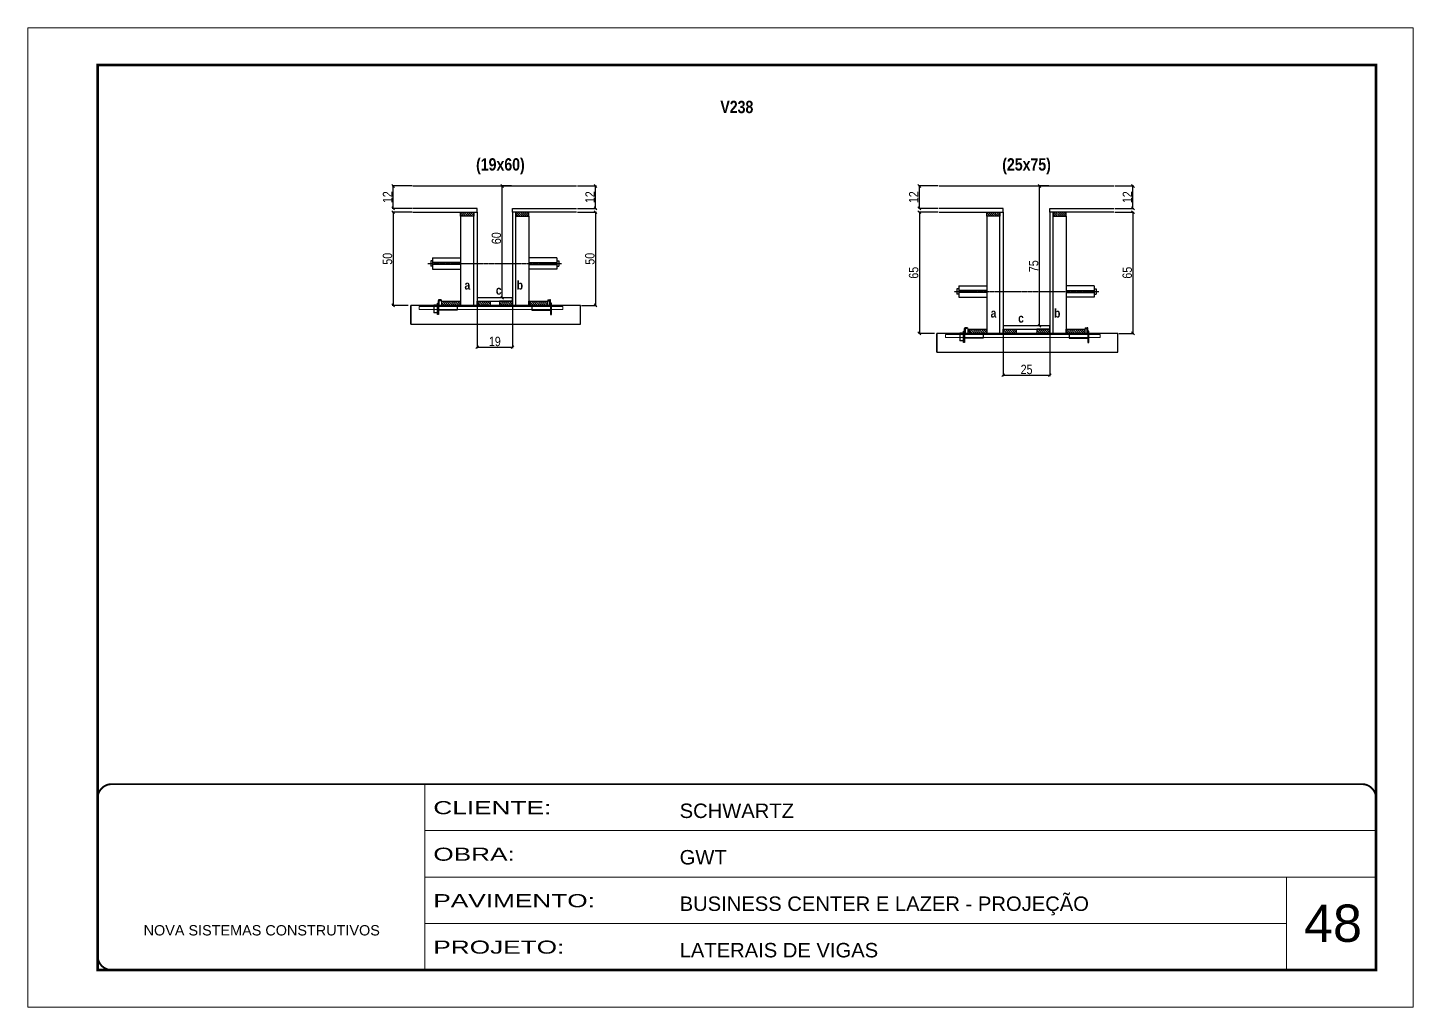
# Model space of a CAD drawing. Extents: x 2603 to 22413, y 1253 to 30260.
# Drawn here: x 7358 to 8843, y 16185 to 17235 of the extents above; entities that cross this region are included whole.
import ezdxf

# ---------------------------------------------------------------- set-up
doc = ezdxf.new("R2010")
doc.units = 0
for name, pattern in [('CONTINUO', [0]), ('DASHED', [0.75, 0.5, -0.25]), ('HIDDEN', [0.375, 0.25, -0.125])]:
    doc.linetypes.add(name, pattern=pattern)
for name, color, linetype in [('barrote', 251, 'Continuous'), ('COTA', 241, 'Continuous'), ('detalhes', 4, 'Continuous'), ('NOMENCLATURA', 7, 'Continuous'), ('Painéis', 200, 'Continuous'), ('presilha', 1, 'Continuous'), ('SARR_2.2x10', 60, 'Continuous'), ('SARR_2.2x7', 40, 'Continuous'), ('SARR_3.5x7', 81, 'Continuous'), ('TENSOR', 3, 'Continuous')]:
    doc.layers.add(name, color=color, linetype=linetype)
for name, color, linetype, lineweight in [('CARIMBO', 255, 'Continuous', 9), ('CONCRETO', 251, 'Continuous', 25), ('Folhas', 255, 'Continuous', 9), ('SARRAFO DE PRESSAO', 251, 'DASHED', 9), ('SCO-___-LAJ', 2, 'Continuous', 0)]:
    doc.layers.add(name, color=color, linetype=linetype, lineweight=lineweight)
doc.styles.add('ARIAL', font='arial.ttf')
doc.styles.add('COTA TECNICA 2X', font='techl___.ttf', dxfattribs={"height": 10})
doc.styles.add('TECNICA', font='techb___.ttf', dxfattribs={"height": 10})
doc.styles.add('Tecnologia', font='')
doc.styles.get('Tecnologia').set_extended_font_data('Forgotten Futurist')
doc.dimstyles.new('SECAO', dxfattribs={"dimscale": 0.333333, "dimtxt": 5, "dimasz": 9, "dimexe": 3, "dimexo": 3, "dimgap": 3, "dimtad": 1, "dimdec": 1, "dimlfac": 0.5, "dimzin": 12, "dimdsep": 46, "dimtxsty": 'COTA TECNICA 2X', "dimblk1": 'OBLIQUE', "dimblk2": 'OBLIQUE', "dimsah": 1, "dimcen": 0.9, "dimclrd": 4, "dimclre": 4, "dimclrt": 240, "dimadec": 1, "dimazin": 3, "dimtfac": 1, "dimtdec": 1, "dimtmove": 0, "dimatfit": 3, "dimfxl": 1, "dimtolj": 1, "dimtzin": 12, "dimarcsym": 0})

# ---------------------------------------------------------------- blocks, each defined once
blk = doc.blocks.new('9999999999')
at = {"color": 30, "linetype": 'CONTINUO'}
for p, q in [((98564.6, 34230.2), (98564.6, 34429.4)), ((98564.6, 34379.6), (99584, 34379.6)), ((98564.6, 34329.8), (99488, 34329.8)), ((99584, 34329.8), (99488, 34329.8)), ((99488, 34329.8), (99488, 34230.2)), ((98564.6, 34280), (99488, 34280))]:
    blk.add_line(p, q, dxfattribs=at)
at = {"color": 30, "linetype": 'CONTINUO', "const_width": 2}
blk.add_lwpolyline([(99584, 34230.2), (99584, 34414.4, 0.414214), (99569, 34429.4), (98229, 34429.4, 0.414214), (98214, 34414.4), (98214, 34245.2, 0.414214), (98229, 34230.2), (99584, 34230.2)], format="xyb", dxfattribs=at)
at = {"layer": 'Folhas'}
blk.add_lwpolyline([(98139, 34190.2), (99624, 34190.2), (99624, 35240.2), (98139, 35240.2)], close=True, dxfattribs=at)
at = {"layer": 'Folhas', "color": 30, "const_width": 3}
blk.add_lwpolyline([(98214, 34230.2), (99584, 34230.2), (99584, 35200.2), (98214, 35200.2)], close=True, dxfattribs=at)
at = {"color": 7, "linetype": 'Continuous', "ltscale": 5, "style": 'ARIAL'}
for s, height, p in [('SCHWARTZ', 15.48, (98837.7, 34393.1)), ('GWT', 15.48, (98837.7, 34343.3)), ('BUSINESS CENTER E LAZER - PROJEÇÃO', 15.483, (98837.7, 34293.5)), ('NOVA SISTEMAS CONSTRUTIVOS', 11.059, (98263.2, 34267.2)), ('LATERAIS DE VIGAS', 15.483, (98837.7, 34243.7))]:
    blk.add_text(s, height=height, dxfattribs=at).set_placement(p)
at = {"layer": 'Folhas', "color": 7, "style": 'Tecnologia', "width": 1.5}
for s, p in [('CLIENTE:', (98573.7, 34397.2)), ('OBRA:', (98573.7, 34347.3)), ('PAVIMENTO:', (98573.7, 34297.5)), ('PROJETO:', (98573.7, 34247.7))]:
    blk.add_text(s, height=14, dxfattribs=at).set_placement(p)
blk = doc.blocks.new('PRESILHA METÁLICA 1')
at = {"layer": 'presilha'}
for p, q in [((0, 13), (6, 13)), ((0, 13), (0, 0)), ((6, 0), (0, 0)), ((6, 15.5), (7.5, 15.5)), ((6, -2.5), (6, 15.5)), ((6, 13), (6, 0)), ((7.5, 10.6), (7.5, 19.9)), ((7.5, 15.5), (7.5, -2.5)), ((37.5, 4.1), (7.5, 4.1)), ((12, 21), (8.6, 21)), ((9, 11.6), (9, 18.9)), ((12, 19.5), (9.6, 19.5)), ((37.5, 11), (9.6, 11)), ((12, 21), (12, 19.5)), ((37.5, 11), (37.5, 4.1)), ((7.5, -2.5), (6, -2.5))]:
    blk.add_line(p, q, dxfattribs=at)
for centre, radius, start, end in [((8.6, 19.9), 1.14, 90, 180), ((9.6, 18.9), 0.57, 90, 180), ((9.6, 11.6), 0.57, 180, 270)]:
    blk.add_arc(centre, radius, start, end, dxfattribs=at)
blk = doc.blocks.new('PRESILHA METÁLICA 2')
at = {"layer": 'presilha'}
for p, q in [((-5.2, 23.5), (-5.2, 22)), ((-5.2, 23.5), (-1.9, 23.5)), ((-0.8, 14.6), (-0.8, 22.4)), ((-30.8, 13.5), (-30.8, 6.6)), ((-30.8, 13.5), (-2.8, 13.5)), ((-30.8, 6.6), (-0.8, 6.6)), ((-5.2, 22), (-2.8, 22)), ((-2.2, 14.1), (-2.2, 21.4)), ((0.8, 18), (-0.8, 18)), ((-0.8, 18), (-0.8, 0)), ((-0.8, 0), (0.8, 0)), ((0.8, 0), (0.8, 18))]:
    blk.add_line(p, q, dxfattribs=at)
for centre, radius, start, end in [((-1.9, 22.4), 1.14, 0, 90), ((-2.8, 21.4), 0.57, 0, 90), ((-2.8, 14.1), 0.57, 270, 0)]:
    blk.add_arc(centre, radius, start, end, dxfattribs=at)
blk = doc.blocks.new('_Oblique')
at = {"color": 0, "linetype": 'ByBlock', "lineweight": -2}
blk.add_line((-0.5, -0.5), (0.5, 0.5), dxfattribs=at)
blk = doc.blocks.new('*D300')
at = {"layer": 'COTA', "color": 4, "lineweight": -2, "transparency": 16777216}
for p, q in [((7947.3, 17037.2), (7967.6, 17037.2)), ((7966.6, 17037.2), (7966.6, 16937.2)), ((7951.4, 16937.2), (7967.6, 16937.2))]:
    blk.add_line(p, q, dxfattribs=at)
at = {"layer": 'Defpoints', "color": 0, "transparency": 16777216}
for p in [(7946.3, 17037.2), (7950.4, 16937.2), (7966.6, 16937.2)]:
    blk.add_point(p, dxfattribs=at)
at = {"layer": 'COTA', "color": 4, "lineweight": -2, "transparency": 16777216, "xscale": 3, "yscale": 3, "zscale": 3}
for p, rotation in [((7966.6, 17037.2), 90), ((7966.6, 16937.2), 270)]:
    blk.add_blockref('_Oblique', p, dxfattribs=dict(at, rotation=rotation))
at = {"layer": 'COTA', "color": 240, "transparency": 16777216, "insert": (7960.5, 16987.2), "char_height": 10, "attachment_point": 5, "rotation": 90, "style": 'COTA TECNICA 2X'}
blk.add_mtext('\\A1;50', dxfattribs=at)
blk = doc.blocks.new('*D301')
at = {"layer": 'COTA', "color": 4, "lineweight": -2, "transparency": 16777216}
for p, q in [((7947.3, 17065.2), (7967.6, 17065.2)), ((7966.6, 17041.2), (7966.6, 17065.2)), ((7947.3, 17041.2), (7967.6, 17041.2))]:
    blk.add_line(p, q, dxfattribs=at)
at = {"layer": 'Defpoints', "color": 0, "transparency": 16777216}
for p in [(7946.3, 17065.2), (7966.6, 17065.2), (7946.3, 17041.2)]:
    blk.add_point(p, dxfattribs=at)
at = {"layer": 'COTA', "color": 4, "lineweight": -2, "transparency": 16777216, "xscale": 3, "yscale": 3, "zscale": 3}
for p, rotation in [((7966.6, 17065.2), 90), ((7966.6, 17041.2), 270)]:
    blk.add_blockref('_Oblique', p, dxfattribs=dict(at, rotation=rotation))
at = {"layer": 'COTA', "color": 240, "transparency": 16777216, "insert": (7960.6, 17053.2), "char_height": 10, "attachment_point": 5, "rotation": 90, "style": 'COTA TECNICA 2X'}
blk.add_mtext('\\A1;12', dxfattribs=at)
blk = doc.blocks.new('*D302')
at = {"layer": 'COTA', "color": 4, "lineweight": -2, "transparency": 16777216}
for p, q in [((7769.9, 17037.2), (7748.7, 17037.2)), ((7749.7, 17037.2), (7749.7, 16937.2)), ((7765.8, 16937.2), (7748.7, 16937.2))]:
    blk.add_line(p, q, dxfattribs=at)
at = {"layer": 'Defpoints', "color": 0, "transparency": 16777216}
for p in [(7770.9, 17037.2), (7749.7, 16937.2), (7766.8, 16937.2)]:
    blk.add_point(p, dxfattribs=at)
at = {"layer": 'COTA', "color": 4, "lineweight": -2, "transparency": 16777216, "xscale": 3, "yscale": 3, "zscale": 3}
for p, rotation in [((7749.7, 17037.2), 90), ((7749.7, 16937.2), 270)]:
    blk.add_blockref('_Oblique', p, dxfattribs=dict(at, rotation=rotation))
at = {"layer": 'COTA', "color": 240, "transparency": 16777216, "insert": (7743.6, 16987.2), "char_height": 10, "attachment_point": 5, "rotation": 90, "style": 'COTA TECNICA 2X'}
blk.add_mtext('\\A1;50', dxfattribs=at)
blk = doc.blocks.new('*D1581')
at = {"layer": 'COTA', "color": 4, "lineweight": -2, "transparency": 16777216}
for p, q in [((7876.6, 17065.2), (7865.4, 17065.2)), ((7866.4, 16945.2), (7866.4, 17065.2)), ((7876.6, 16945.2), (7865.4, 16945.2))]:
    blk.add_line(p, q, dxfattribs=at)
at = {"layer": 'Defpoints', "color": 0, "transparency": 16777216}
for p in [(7866.4, 17065.2), (7877.6, 17065.2), (7877.6, 16945.2)]:
    blk.add_point(p, dxfattribs=at)
at = {"layer": 'COTA', "color": 4, "lineweight": -2, "transparency": 16777216, "xscale": 3, "yscale": 3, "zscale": 3}
for p, rotation in [((7866.4, 17065.2), 90), ((7866.4, 16945.2), 270)]:
    blk.add_blockref('_Oblique', p, dxfattribs=dict(at, rotation=rotation))
at = {"layer": 'COTA', "color": 240, "transparency": 16777216, "insert": (7860.3, 17009.2), "char_height": 10, "attachment_point": 5, "rotation": 90, "style": 'COTA TECNICA 2X'}
blk.add_mtext('\\A1;60', dxfattribs=at)
blk = doc.blocks.new('*D1582')
at = {"layer": 'COTA', "color": 4, "lineweight": -2, "transparency": 16777216}
for p, q in [((7769.9, 17065.2), (7748.7, 17065.2)), ((7749.7, 17041.2), (7749.7, 17065.2)), ((7769.9, 17041.2), (7748.7, 17041.2))]:
    blk.add_line(p, q, dxfattribs=at)
at = {"layer": 'Defpoints', "color": 0, "transparency": 16777216}
for p in [(7749.7, 17065.2), (7770.9, 17065.2), (7770.9, 17041.2)]:
    blk.add_point(p, dxfattribs=at)
at = {"layer": 'COTA', "color": 4, "lineweight": -2, "transparency": 16777216, "xscale": 3, "yscale": 3, "zscale": 3}
for p, rotation in [((7749.7, 17065.2), 90), ((7749.7, 17041.2), 270)]:
    blk.add_blockref('_Oblique', p, dxfattribs=dict(at, rotation=rotation))
at = {"layer": 'COTA', "color": 240, "transparency": 16777216, "insert": (7743.6, 17053.2), "char_height": 10, "attachment_point": 5, "rotation": 90, "style": 'COTA TECNICA 2X'}
blk.add_mtext('\\A1;12', dxfattribs=at)
blk = doc.blocks.new('*D1583')
at = {"layer": 'COTA', "color": 4, "lineweight": -2, "transparency": 16777216}
for p, q in [((7839.6, 16936.2), (7839.6, 16891.4)), ((7877.6, 16936.2), (7877.6, 16891.4)), ((7839.6, 16892.4), (7877.6, 16892.4))]:
    blk.add_line(p, q, dxfattribs=at)
at = {"layer": 'Defpoints', "color": 0, "transparency": 16777216}
for p in [(7839.6, 16937.2), (7877.6, 16937.2), (7877.6, 16892.4)]:
    blk.add_point(p, dxfattribs=at)
at = {"layer": 'COTA', "color": 4, "lineweight": -2, "transparency": 16777216, "xscale": 3, "yscale": 3, "zscale": 3, "rotation": 180}
blk.add_blockref('_Oblique', (7839.6, 16892.4), dxfattribs=at)
at = {"layer": 'COTA', "color": 4, "lineweight": -2, "transparency": 16777216, "xscale": 3, "yscale": 3, "zscale": 3}
blk.add_blockref('_Oblique', (7877.6, 16892.4), dxfattribs=at)
at = {"layer": 'COTA', "color": 240, "transparency": 16777216, "insert": (7858.6, 16898.5), "char_height": 10, "attachment_point": 5, "style": 'COTA TECNICA 2X'}
blk.add_mtext('\\A1;19', dxfattribs=at)
blk = doc.blocks.new('*D303')
at = {"layer": 'COTA', "color": 4, "lineweight": -2, "transparency": 16777216}
for p, q in [((8523.2, 17037.2), (8543.5, 17037.2)), ((8542.5, 17037.2), (8542.5, 16907.2)), ((8527.3, 16907.2), (8543.5, 16907.2))]:
    blk.add_line(p, q, dxfattribs=at)
at = {"layer": 'Defpoints', "color": 0, "transparency": 16777216}
for p in [(8522.2, 17037.2), (8526.3, 16907.2), (8542.5, 16907.2)]:
    blk.add_point(p, dxfattribs=at)
at = {"layer": 'COTA', "color": 4, "lineweight": -2, "transparency": 16777216, "xscale": 3, "yscale": 3, "zscale": 3}
for p, rotation in [((8542.5, 17037.2), 90), ((8542.5, 16907.2), 270)]:
    blk.add_blockref('_Oblique', p, dxfattribs=dict(at, rotation=rotation))
at = {"layer": 'COTA', "color": 240, "transparency": 16777216, "insert": (8536.4, 16972.2), "char_height": 10, "attachment_point": 5, "rotation": 90, "style": 'COTA TECNICA 2X'}
blk.add_mtext('\\A1;65', dxfattribs=at)
blk = doc.blocks.new('*D304')
at = {"layer": 'COTA', "color": 4, "lineweight": -2, "transparency": 16777216}
for p, q in [((8523.2, 17065.2), (8543.5, 17065.2)), ((8542.5, 17041.2), (8542.5, 17065.2)), ((8523.2, 17041.2), (8543.5, 17041.2))]:
    blk.add_line(p, q, dxfattribs=at)
at = {"layer": 'Defpoints', "color": 0, "transparency": 16777216}
for p in [(8522.2, 17065.2), (8542.5, 17065.2), (8522.2, 17041.2)]:
    blk.add_point(p, dxfattribs=at)
at = {"layer": 'COTA', "color": 4, "lineweight": -2, "transparency": 16777216, "xscale": 3, "yscale": 3, "zscale": 3}
for p, rotation in [((8542.5, 17065.2), 90), ((8542.5, 17041.2), 270)]:
    blk.add_blockref('_Oblique', p, dxfattribs=dict(at, rotation=rotation))
at = {"layer": 'COTA', "color": 240, "transparency": 16777216, "insert": (8536.5, 17053.2), "char_height": 10, "attachment_point": 5, "rotation": 90, "style": 'COTA TECNICA 2X'}
blk.add_mtext('\\A1;12', dxfattribs=at)
blk = doc.blocks.new('*D305')
at = {"layer": 'COTA', "color": 4, "lineweight": -2, "transparency": 16777216}
for p, q in [((8333.8, 17037.2), (8312.6, 17037.2)), ((8313.6, 17037.2), (8313.6, 16907.2)), ((8329.7, 16907.2), (8312.6, 16907.2))]:
    blk.add_line(p, q, dxfattribs=at)
at = {"layer": 'Defpoints', "color": 0, "transparency": 16777216}
for p in [(8334.8, 17037.2), (8313.6, 16907.2), (8330.7, 16907.2)]:
    blk.add_point(p, dxfattribs=at)
at = {"layer": 'COTA', "color": 4, "lineweight": -2, "transparency": 16777216, "xscale": 3, "yscale": 3, "zscale": 3}
for p, rotation in [((8313.6, 17037.2), 90), ((8313.6, 16907.2), 270)]:
    blk.add_blockref('_Oblique', p, dxfattribs=dict(at, rotation=rotation))
at = {"layer": 'COTA', "color": 240, "transparency": 16777216, "insert": (8307.5, 16972.2), "char_height": 10, "attachment_point": 5, "rotation": 90, "style": 'COTA TECNICA 2X'}
blk.add_mtext('\\A1;65', dxfattribs=at)
blk = doc.blocks.new('*D1584')
at = {"layer": 'COTA', "color": 4, "lineweight": -2, "transparency": 16777216}
for p, q in [((8452.5, 17065.2), (8441.3, 17065.2)), ((8442.3, 16915.2), (8442.3, 17065.2)), ((8452.5, 16915.2), (8441.3, 16915.2))]:
    blk.add_line(p, q, dxfattribs=at)
at = {"layer": 'Defpoints', "color": 0, "transparency": 16777216}
for p in [(8442.3, 17065.2), (8453.5, 17065.2), (8453.5, 16915.2)]:
    blk.add_point(p, dxfattribs=at)
at = {"layer": 'COTA', "color": 4, "lineweight": -2, "transparency": 16777216, "xscale": 3, "yscale": 3, "zscale": 3}
for p, rotation in [((8442.3, 17065.2), 90), ((8442.3, 16915.2), 270)]:
    blk.add_blockref('_Oblique', p, dxfattribs=dict(at, rotation=rotation))
at = {"layer": 'COTA', "color": 240, "transparency": 16777216, "insert": (8436.2, 16979.2), "char_height": 10, "attachment_point": 5, "rotation": 90, "style": 'COTA TECNICA 2X'}
blk.add_mtext('\\A1;75', dxfattribs=at)
blk = doc.blocks.new('*D1585')
at = {"layer": 'COTA', "color": 4, "lineweight": -2, "transparency": 16777216}
for p, q in [((8333.8, 17065.2), (8312.6, 17065.2)), ((8313.6, 17041.2), (8313.6, 17065.2)), ((8333.8, 17041.2), (8312.6, 17041.2))]:
    blk.add_line(p, q, dxfattribs=at)
at = {"layer": 'Defpoints', "color": 0, "transparency": 16777216}
for p in [(8313.6, 17065.2), (8334.8, 17065.2), (8334.8, 17041.2)]:
    blk.add_point(p, dxfattribs=at)
at = {"layer": 'COTA', "color": 4, "lineweight": -2, "transparency": 16777216, "xscale": 3, "yscale": 3, "zscale": 3}
for p, rotation in [((8313.6, 17065.2), 90), ((8313.6, 17041.2), 270)]:
    blk.add_blockref('_Oblique', p, dxfattribs=dict(at, rotation=rotation))
at = {"layer": 'COTA', "color": 240, "transparency": 16777216, "insert": (8307.5, 17053.2), "char_height": 10, "attachment_point": 5, "rotation": 90, "style": 'COTA TECNICA 2X'}
blk.add_mtext('\\A1;12', dxfattribs=at)
blk = doc.blocks.new('*D1586')
at = {"layer": 'COTA', "color": 4, "lineweight": -2, "transparency": 16777216}
for p, q in [((8403.5, 16906.2), (8403.5, 16861.4)), ((8453.5, 16906.2), (8453.5, 16861.4)), ((8403.5, 16862.4), (8453.5, 16862.4))]:
    blk.add_line(p, q, dxfattribs=at)
at = {"layer": 'Defpoints', "color": 0, "transparency": 16777216}
for p in [(8403.5, 16907.2), (8453.5, 16907.2), (8453.5, 16862.4)]:
    blk.add_point(p, dxfattribs=at)
at = {"layer": 'COTA', "color": 4, "lineweight": -2, "transparency": 16777216, "xscale": 3, "yscale": 3, "zscale": 3, "rotation": 180}
blk.add_blockref('_Oblique', (8403.5, 16862.4), dxfattribs=at)
at = {"layer": 'COTA', "color": 4, "lineweight": -2, "transparency": 16777216, "xscale": 3, "yscale": 3, "zscale": 3}
blk.add_blockref('_Oblique', (8453.5, 16862.4), dxfattribs=at)
at = {"layer": 'COTA', "color": 240, "transparency": 16777216, "insert": (8428.5, 16868.5), "char_height": 10, "attachment_point": 5, "style": 'COTA TECNICA 2X'}
blk.add_mtext('\\A1;25', dxfattribs=at)

msp = doc.modelspace()

# ---------------------------------------------------------------- hatches: boundary and pattern name
at = {"layer": 'SARR_2.2x10'}
h = msp.add_hatch(dxfattribs=at)
h.set_pattern_fill('ANSI31', color=256, scale=0.5, angle=90)
h.set_pattern_definition([(135, (40995.5168, -106574.9418), (-1.122532015, -1.122532015), [])])
h.paths.add_polyline_path([(7801.98, 16941.63), (7801.98, 16937.23), (7821.98, 16937.23), (7821.98, 16941.63)])
h = msp.add_hatch(dxfattribs=at)
h.set_pattern_fill('ANSI31', color=256, scale=0.5, angle=90)
h.set_pattern_definition([(135, (41088.7168, -106574.9418), (-1.122532015, -1.122532015), [])])
h.paths.add_polyline_path([(7895.18, 16941.63), (7895.18, 16937.23), (7915.18, 16937.23), (7915.18, 16941.63)])
h = msp.add_hatch(dxfattribs=at)
h.set_pattern_fill('ANSI31', color=256, scale=0.5, angle=90)
h.set_pattern_definition([(135, (41559.4267, -106604.9418), (-1.122532015, -1.122532015), [])])
h.paths.add_polyline_path([(8365.89, 16911.63), (8365.89, 16907.23), (8385.89, 16907.23), (8385.89, 16911.63)])
h = msp.add_hatch(dxfattribs=at)
h.set_pattern_fill('ANSI31', color=256, scale=0.5, angle=90)
h.set_pattern_definition([(135, (41664.6267, -106604.9418), (-1.122532015, -1.122532015), [])])
h.paths.add_polyline_path([(8471.09, 16911.63), (8471.09, 16907.23), (8491.09, 16907.23), (8491.09, 16911.63)])
at = {"layer": 'SARR_2.2x7'}
h = msp.add_hatch(dxfattribs=at)
h.set_pattern_fill('ANSI31', color=256, scale=0.5, angle=90)
h.set_pattern_definition([(135, (40989.5168, -106479.3418), (-1.122532015, -1.122532015), [])])
h.paths.add_polyline_path([(7835.98, 17037.23), (7835.98, 17032.83), (7821.98, 17032.83), (7821.98, 17037.23)])
h = msp.add_hatch(dxfattribs=at)
h.set_pattern_fill('ANSI31', color=256, scale=0.5, angle=90)
h.set_pattern_definition([(135, (41009.5168, -106479.3418), (-1.122532015, -1.122532015), [])])
h.paths.add_polyline_path([(7881.18, 17037.23), (7881.18, 17032.83), (7895.18, 17032.83), (7895.18, 17037.23)])
h = msp.add_hatch(dxfattribs=at)
h.set_pattern_fill('ANSI31', color=256, scale=0.5, angle=90)
h.set_pattern_definition([(135, (41553.4267, -106479.3418), (-1.122532015, -1.122532015), [])])
h.paths.add_polyline_path([(8399.89, 17037.23), (8399.89, 17032.83), (8385.89, 17032.83), (8385.89, 17037.23)])
h = msp.add_hatch(dxfattribs=at)
h.set_pattern_fill('ANSI31', color=256, scale=0.5, angle=90)
h.set_pattern_definition([(135, (41585.4267, -106479.3418), (-1.122532015, -1.122532015), [])])
h.paths.add_polyline_path([(8457.09, 17037.23), (8457.09, 17032.83), (8471.09, 17032.83), (8471.09, 17037.23)])
h = msp.add_hatch(dxfattribs=at)
h.set_pattern_fill('ANSI31', color=256, scale=0.5, angle=90)
h.set_pattern_definition([(135, (41075.1168, -106574.9418), (-1.122532015, -1.122532015), [])])
h.paths.add_polyline_path([(7853.58, 16937.23), (7853.58, 16941.63), (7839.58, 16941.63), (7839.58, 16937.23)])
h = msp.add_hatch(dxfattribs=at)
h.set_pattern_fill('ANSI31', color=256, scale=0.5, angle=90)
h.set_pattern_definition([(135, (41013.1168, -106574.9418), (-1.122532015, -1.122532015), [])])
h.paths.add_polyline_path([(7863.58, 16937.23), (7863.58, 16941.63), (7877.58, 16941.63), (7877.58, 16937.23)])
h = msp.add_hatch(dxfattribs=at)
h.set_pattern_fill('ANSI31', color=256, scale=0.5, angle=90)
h.set_pattern_definition([(135, (41639.0267, -106604.9418), (-1.122532015, -1.122532015), [])])
h.paths.add_polyline_path([(8417.49, 16907.23), (8417.49, 16911.63), (8403.49, 16911.63), (8403.49, 16907.23)])
h = msp.add_hatch(dxfattribs=at)
h.set_pattern_fill('ANSI31', color=256, scale=0.5, angle=90)
h.set_pattern_definition([(135, (41589.0267, -106604.9418), (-1.122532015, -1.122532015), [])])
h.paths.add_polyline_path([(8439.49, 16907.23), (8439.49, 16911.63), (8453.49, 16911.63), (8453.49, 16907.23)])

# ---------------------------------------------------------------- linework, layer by layer
at = {"ltscale": 3}
for p, q in [((7789.98, 16985.08), (7789.98, 16979.08)), ((7791.98, 16985.08), (7789.98, 16985.08)), ((7791.98, 16979.08), (7789.98, 16979.08)), ((7791.98, 16988.08), (7791.98, 16976.08)), ((7791.98, 16988.08), (7821.98, 16988.08)), ((7821.98, 16983.08), (7791.98, 16983.08)), ((7821.98, 16981.08), (7791.98, 16981.08)), ((7791.98, 16976.08), (7821.98, 16976.08)), ((7925.18, 16988.08), (7895.18, 16988.08)), ((7895.18, 16983.08), (7925.18, 16983.08)), ((7895.18, 16981.08), (7925.18, 16981.08)), ((7925.18, 16976.08), (7895.18, 16976.08)), ((7925.18, 16988.08), (7925.18, 16976.08)), ((7925.18, 16985.08), (7927.18, 16985.08)), ((7925.18, 16979.08), (7927.18, 16979.08)), ((7927.18, 16985.08), (7927.18, 16979.08)), ((8353.89, 16955.08), (8353.89, 16949.08)), ((8355.89, 16955.08), (8353.89, 16955.08)), ((8355.89, 16949.08), (8353.89, 16949.08)), ((8355.89, 16958.08), (8355.89, 16946.08)), ((8355.89, 16958.08), (8385.89, 16958.08)), ((8385.89, 16953.08), (8355.89, 16953.08)), ((8385.89, 16951.08), (8355.89, 16951.08)), ((8355.89, 16946.08), (8385.89, 16946.08)), ((8501.09, 16958.08), (8471.09, 16958.08)), ((8471.09, 16953.08), (8501.09, 16953.08)), ((8471.09, 16951.08), (8501.09, 16951.08)), ((8501.09, 16946.08), (8471.09, 16946.08)), ((8501.09, 16958.08), (8501.09, 16946.08)), ((8501.09, 16955.08), (8503.09, 16955.08)), ((8501.09, 16949.08), (8503.09, 16949.08)), ((8503.09, 16955.08), (8503.09, 16949.08))]:
    msp.add_line(p, q, dxfattribs=at)
at = {"layer": 'barrote'}
for points in [[(7768.52, 16917.23), (7950.44, 16917.23), (7950.44, 16937.23), (7768.52, 16937.23)], [(8332.43, 16887.23), (8526.35, 16887.23), (8526.35, 16907.23), (8332.43, 16907.23)]]:
    msp.add_lwpolyline(points, close=True, dxfattribs=at)
at = {"layer": 'CONCRETO', "linetype": 'Continuous'}
for p, q in [((7770.88, 17065.23), (7946.28, 17065.23)), ((8334.79, 17065.23), (8522.19, 17065.23))]:
    msp.add_line(p, q, dxfattribs=at)
at = {"layer": 'detalhes', "color": 250}
for p, q in [((7768.52, 16917.23), (7768.52, 16937.23)), ((8332.43, 16887.23), (8332.43, 16907.23))]:
    msp.add_line(p, q, dxfattribs=at)
at = {"layer": 'Painéis', "linetype": 'Continuous', "elevation": 0}
for points in [[(7770.88, 17037.23), (7839.58, 17037.23), (7839.58, 17041.23), (7770.88, 17041.23)], [(7946.28, 17037.23), (7877.58, 17037.23), (7877.58, 17041.23), (7946.28, 17041.23)], [(8334.79, 17037.23), (8403.49, 17037.23), (8403.49, 17041.23), (8334.79, 17041.23)], [(8522.19, 17037.23), (8453.49, 17037.23), (8453.49, 17041.23), (8522.19, 17041.23)]]:
    msp.add_lwpolyline(points, dxfattribs=at)
at = {"layer": 'Painéis', "linetype": 'Continuous'}
for points in [[(7835.98, 16937.23), (7835.98, 17037.23), (7839.58, 17037.23), (7839.58, 16937.23)], [(7881.18, 16937.23), (7881.18, 17037.23), (7877.58, 17037.23), (7877.58, 16937.23)], [(8399.89, 16907.23), (8399.89, 17037.23), (8403.49, 17037.23), (8403.49, 16907.23)], [(8457.09, 16907.23), (8457.09, 17037.23), (8453.49, 17037.23), (8453.49, 16907.23)], [(7877.58, 16945.23), (7839.58, 16945.23), (7839.58, 16941.63), (7877.58, 16941.63)], [(8453.49, 16915.23), (8403.49, 16915.23), (8403.49, 16911.63), (8453.49, 16911.63)]]:
    msp.add_lwpolyline(points, close=True, dxfattribs=at)
at = {"layer": 'SARR_2.2x10'}
for points in [[(7801.98, 16941.63), (7821.98, 16941.63), (7821.98, 16937.23), (7801.98, 16937.23)], [(7895.18, 16941.63), (7915.18, 16941.63), (7915.18, 16937.23), (7895.18, 16937.23)], [(8365.89, 16911.63), (8385.89, 16911.63), (8385.89, 16907.23), (8365.89, 16907.23)], [(8471.09, 16911.63), (8491.09, 16911.63), (8491.09, 16907.23), (8471.09, 16907.23)]]:
    msp.add_lwpolyline(points, close=True, dxfattribs=at)
at = {"layer": 'SARR_2.2x7', "elevation": 0}
for points in [[(7821.98, 17037.23), (7835.98, 17037.23), (7835.98, 17032.83), (7821.98, 17032.83)], [(7895.18, 17037.23), (7881.18, 17037.23), (7881.18, 17032.83), (7895.18, 17032.83)], [(8385.89, 17037.23), (8399.89, 17037.23), (8399.89, 17032.83), (8385.89, 17032.83)], [(8471.09, 17037.23), (8457.09, 17037.23), (8457.09, 17032.83), (8471.09, 17032.83)]]:
    msp.add_lwpolyline(points, close=True, dxfattribs=at)
at = {"layer": 'SARR_2.2x7'}
for points in [[(7839.58, 16941.63), (7853.58, 16941.63), (7853.58, 16937.23), (7839.58, 16937.23)], [(7877.58, 16941.63), (7863.58, 16941.63), (7863.58, 16937.23), (7877.58, 16937.23)], [(8403.49, 16911.63), (8417.49, 16911.63), (8417.49, 16907.23), (8403.49, 16907.23)], [(8453.49, 16911.63), (8439.49, 16911.63), (8439.49, 16907.23), (8453.49, 16907.23)]]:
    msp.add_lwpolyline(points, close=True, dxfattribs=at)
at = {"layer": 'SARR_3.5x7'}
for points in [[(7835.98, 17032.83), (7821.98, 17032.83), (7821.98, 16937.23), (7835.98, 16937.23)], [(7881.18, 17032.83), (7895.18, 17032.83), (7895.18, 16937.23), (7881.18, 16937.23)], [(8399.89, 17032.83), (8385.89, 17032.83), (8385.89, 16907.23), (8399.89, 16907.23)], [(8457.09, 17032.83), (8471.09, 17032.83), (8471.09, 16907.23), (8457.09, 16907.23)]]:
    msp.add_lwpolyline(points, close=True, dxfattribs=at)
at = {"layer": 'SCO-___-LAJ', "color": 1}
for points in [[(7777.53, 16935.89), (7931.31, 16935.89), (7931.31, 16932.69), (7777.53, 16932.69)], [(8341.44, 16905.89), (8507.22, 16905.89), (8507.22, 16902.69), (8341.44, 16902.69)]]:
    msp.add_lwpolyline(points, close=True, dxfattribs=at)
at = {"layer": 'TENSOR', "linetype": 'HIDDEN', "ltscale": 0.5}
for p, q in [((7786.98, 16982.08), (7930.18, 16982.08)), ((8350.89, 16952.08), (8506.09, 16952.08))]:
    msp.add_line(p, q, dxfattribs=at)

# ---------------------------------------------------------------- block references
at = {"layer": 'presilha', "xscale": 0.6666666666666666, "yscale": 0.6666666666666666, "zscale": 0.6666666666666666}
for name, p in [('PRESILHA METÁLICA 1', (7793.11, 16929.26)), ('PRESILHA METÁLICA 2', (7918.86, 16927.59)), ('PRESILHA METÁLICA 1', (8357.02, 16899.26)), ('PRESILHA METÁLICA 2', (8494.77, 16897.59))]:
    msp.add_blockref(name, p, dxfattribs=at)
at = {"layer": 'SARRAFO DE PRESSAO', "color": 6, "linetype": 'ByBlock'}
msp.add_blockref('9999999999', (-90781.01, -18005.36), dxfattribs=at)

# ---------------------------------------------------------------- texts
at = {"layer": 'CARIMBO', "style": 'ARIAL'}
msp.add_text('48', height=40, dxfattribs=at).set_placement((8725.83, 16254.99))
at = {"layer": 'detalhes', "style": 'TECNICA'}
for s, p in [('a', (7826.1, 16954.12)), ('b', (7882.08, 16954.11)), ('c', (7859.71, 16948.7)), ('a', (8390.01, 16924.12)), ('b', (8457.99, 16924.11)), ('c', (8419.44, 16918.7))]:
    msp.add_text(s, height=9.6, dxfattribs=at).set_placement(p)
at = {"layer": 'NOMENCLATURA', "char_height": 13.2, "attachment_point": 2, "style": 'TECNICA'}
for s, insert in [('V238', (8117.97, 17156.51)), ('\\P(19x60)', (7864.58, 17116.92)), ('\\P(25x75)', (8428.49, 17116.92))]:
    msp.add_mtext_dynamic_manual_height_columns(s, width=300.2766, gutter_width=1, heights=[0], dxfattribs=dict(at, insert=insert))

# ---------------------------------------------------------------- dimensions: what is measured, and where the dimension line sits
at = {"layer": 'COTA'}
for base, p1, p2, picture, middle in [((7749.66, 17065.23), (7770.88, 17041.23), (7770.88, 17065.23), '*D1582', (7743.6, 17053.23)), ((7966.63, 17065.23), (7946.28, 17041.23), (7946.28, 17065.23), '*D301', (7960.57, 17053.23)), ((8313.57, 17065.23), (8334.79, 17041.23), (8334.79, 17065.23), '*D1585', (8307.51, 17053.23)), ((8542.54, 17065.23), (8522.19, 17041.23), (8522.19, 17065.23), '*D304', (8536.48, 17053.23)), ((7749.66, 16937.23, 0), (7770.88, 17037.23), (7766.77, 16937.23, 0), '*D302', (7743.55, 16987.23, 0)), ((7966.63, 16937.23, 0), (7946.28, 17037.23), (7950.39, 16937.23, 0), '*D300', (7960.52, 16987.23, 0)), ((8313.57, 16907.23, 0), (8334.79, 17037.23), (8330.67, 16907.23, 0), '*D305', (8307.46, 16972.23, 0)), ((8542.54, 16907.23, 0), (8522.19, 17037.23), (8526.3, 16907.23, 0), '*D303', (8536.43, 16972.23, 0))]:
    dim = msp.add_linear_dim(base=base, p1=p1, p2=p2, angle=90, dimstyle='SECAO', dxfattribs=at)
    dim.commit()
    dim.dimension.update_dxf_attribs({"geometry": picture, "text_midpoint": middle})
for base, p1, p2, picture, middle in [((7866.4, 17065.23), (7877.58, 16945.23), (7877.58, 17065.23), '*D1581', (7866.4, 17009.23)), ((8442.31, 17065.23), (8453.49, 16915.23), (8453.49, 17065.23), '*D1584', (8442.31, 16979.23))]:
    dim = msp.add_linear_dim(base=base, p1=p1, p2=p2, angle=90, dimstyle='SECAO', dxfattribs=at)
    dim.commit()
    dim.dimension.update_dxf_attribs({"geometry": picture, "text_midpoint": middle, "dimtype": 160})
for base, p1, p2, picture, middle in [((7877.58, 16892.4), (7839.58, 16937.23), (7877.58, 16937.23), '*D1583', (7858.58, 16898.49)), ((8453.49, 16862.4), (8403.49, 16907.23), (8453.49, 16907.23), '*D1586', (8428.49, 16868.51))]:
    dim = msp.add_linear_dim(base=base, p1=p1, p2=p2, dimstyle='SECAO', dxfattribs=at)
    dim.commit()
    dim.dimension.update_dxf_attribs({"geometry": picture, "text_midpoint": middle})

doc.saveas('drawing.dxf')
